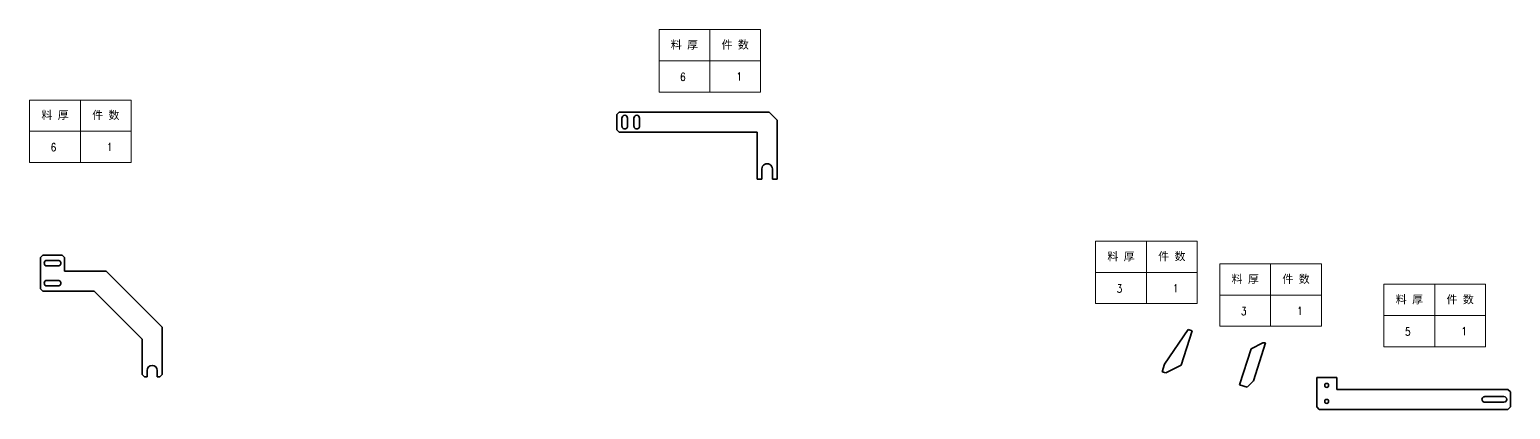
# Model space of a CAD drawing. Header units: millimetres. Extents: x -49572 to 104182, y -50696 to 51993.
# Drawn here: x -48649 to -46798, y 45201 to 45675 of the extents above; entities that cross this region are included whole.
import ezdxf
from ezdxf.enums import TextEntityAlignment as Align

# ---------------------------------------------------------------- set-up
doc = ezdxf.new("R2010")
doc.units = ezdxf.units.MM
doc.header["$LTSCALE"] = 0.5
doc.layers.add('标注线', color=3, linetype='Continuous', lineweight=18)
doc.styles.add('DIM', font='romans.shx', dxfattribs={"width": 0.8, "bigfont": 'bigfont.shx'})
doc.styles.get("Standard").update_dxf_attribs({"font": 'simplex.shx'})

# ---------------------------------------------------------------- blocks, each defined once
blk = doc.blocks.new('*T363')
at = {"color": 0, "linetype": 'ByBlock', "lineweight": -2, "transparency": 16777216}
for p, q in [((0, 0), (127, 0)), ((0, 0), (0, -78)), ((63.5, 0), (63.5, -78)), ((127, 0), (127, -78)), ((0, -39), (127, -39)), ((0, -78), (127, -78))]:
    blk.add_line(p, q, dxfattribs=at)
at = {"color": 0, "transparency": 16777216, "char_height": 10, "width": 60.5, "attachment_point": 5}
for s, insert in [('{\\fSimSun|b0|i0|c134|p2;料 厚}', (31.75, -19.5)), ('{\\fSimSun|b0|i0|c134|p2;件 数}', (95.25, -19.5))]:
    blk.add_mtext(s, dxfattribs=dict(at, insert=insert))
blk = doc.blocks.new('拆图参数')
blk.add_blockref('*T363', (-63.5, 78))
at = {"style": 'DIM', "width": 0.8}
blk.add_attdef('6', text='', height=10, dxfattribs=at).set_placement((-37.1, 18.9), align=Align.MIDDLE_LEFT)
blk.add_attdef('1', text='', height=10, dxfattribs=at).set_placement((36.6, 19.3), align=Align.MIDDLE_CENTER)

msp = doc.modelspace()

# ---------------------------------------------------------------- linework, layer by layer
at = {"color": 7, "lineweight": 35, "ltscale": 0.106066}
for p, q in [((-47915.193, 45569.149), (-47912.193, 45572.149)), ((-47915.193, 45550.149), (-47912.193, 45547.149)), ((-48635.244, 45390.394), (-48632.244, 45393.394)), ((-48608.244, 45393.394), (-48605.244, 45390.394)), ((-48632.244, 45348.394), (-48635.244, 45351.394)), ((-48508.244, 45244.394), (-48505.244, 45241.394)), ((-48486.244, 45241.394), (-48483.244, 45244.394)), ((-46798.359, 45222.645), (-46801.359, 45225.645)), ((-46798.359, 45203.645), (-46801.359, 45200.645))]:
    msp.add_line(p, q, dxfattribs=at)
at = {"color": 7, "lineweight": 35, "ltscale": 0.475}
for p, q in [((-47915.193, 45569.149), (-47915.193, 45550.149)), ((-46798.359, 45222.645), (-46798.359, 45203.645))]:
    msp.add_line(p, q, dxfattribs=at)
at = {"color": 7, "lineweight": 35}
for p, q in [((-47912.193, 45572.149), (-47724.693, 45572.149)), ((-47714.693, 45562.149), (-47714.693, 45488.15)), ((-47912.193, 45547.149), (-47739.693, 45547.149)), ((-47739.693, 45547.149), (-47739.693, 45488.15)), ((-48635.244, 45351.394), (-48635.244, 45390.394)), ((-48632.244, 45393.394), (-48608.244, 45393.394)), ((-48605.244, 45373.394), (-48553.244, 45373.394)), ((-48483.244, 45303.394), (-48553.244, 45373.394)), ((-48508.244, 45288.394), (-48568.244, 45348.394)), ((-48483.244, 45303.394), (-48483.244, 45244.394)), ((-48508.244, 45288.394), (-48508.244, 45244.394)), ((-47230.52, 45257.247), (-47200.979, 45300.286)), ((-47196.218, 45298.76), (-47209.948, 45255.906)), ((-47104.325, 45283.947), (-47119.581, 45236.332)), ((-47136.694, 45231.435), (-47122.268, 45276.457)), ((-47228.81, 45246.199), (-47233.571, 45247.724)), ((-47209.948, 45255.906), (-47228.81, 45246.199)), ((-47015.451, 45240.632), (-47040.451, 45240.63)), ((-47040.451, 45240.63), (-47040.449, 45203.63)), ((-47015.45, 45225.632), (-46801.359, 45225.645)), ((-46830.359, 45216.645), (-46806.359, 45216.645)), ((-46806.359, 45209.645), (-46830.359, 45209.645)), ((-46801.359, 45200.645), (-47037.449, 45200.63))]:
    msp.add_line(p, q, dxfattribs=at)
at = {"color": 7, "lineweight": 35, "ltscale": 0.25}
for p, q in [((-47908.693, 45554.649), (-47908.693, 45564.649)), ((-47901.693, 45564.649), (-47901.693, 45554.649)), ((-47893.693, 45554.649), (-47893.693, 45564.649)), ((-47886.693, 45564.649), (-47886.693, 45554.649))]:
    msp.add_line(p, q, dxfattribs=at)
at = {"color": 7, "lineweight": 35, "ltscale": 0.353553}
msp.add_line((-47724.693, 45572.149), (-47714.693, 45562.149), dxfattribs=at)
at = {"color": 7, "lineweight": 35, "ltscale": 0.15}
msp.add_line((-47733.693, 45488.15), (-47739.693, 45488.15), dxfattribs=at)
at = {"color": 7, "lineweight": 35, "ltscale": 0.325}
for p, q in [((-47733.693, 45488.15), (-47733.693, 45501.15)), ((-47720.693, 45501.15), (-47720.693, 45488.15))]:
    msp.add_line(p, q, dxfattribs=at)
at = {"color": 7, "lineweight": 35, "ltscale": 0.149997}
msp.add_line((-47714.693, 45488.15), (-47720.693, 45488.15), dxfattribs=at)
at = {"color": 7, "lineweight": 35, "ltscale": 0.35}
for p, q in [((-48627.244, 45386.894), (-48613.244, 45386.894)), ((-48613.244, 45379.894), (-48627.244, 45379.894)), ((-48627.244, 45361.894), (-48613.244, 45361.894)), ((-48613.244, 45354.894), (-48627.244, 45354.894))]:
    msp.add_line(p, q, dxfattribs=at)
at = {"color": 7, "lineweight": 35, "ltscale": 0.425}
msp.add_line((-48605.244, 45390.394), (-48605.244, 45373.394), dxfattribs=at)
at = {"color": 7, "lineweight": 35, "ltscale": 0.4625}
msp.add_line((-48568.244, 45348.394), (-48632.244, 45348.394), dxfattribs=at)
at = {"color": 7, "lineweight": 35, "ltscale": 0.124992}
msp.add_line((-47200.979, 45300.286), (-47196.218, 45298.76), dxfattribs=at)
at = {"color": 7, "lineweight": 35, "ltscale": 0.416204}
msp.add_line((-47122.517, 45276.329), (-47107.714, 45283.947), dxfattribs=at)
at = {"color": 7, "lineweight": 35, "ltscale": 0.084741}
msp.add_line((-47107.714, 45283.947), (-47104.325, 45283.947), dxfattribs=at)
at = {"color": 7, "lineweight": 35, "ltscale": 0.2}
for p, q in [((-48501.994, 45249.394), (-48501.994, 45241.394)), ((-48489.494, 45241.394), (-48489.494, 45249.394))]:
    msp.add_line(p, q, dxfattribs=at)
at = {"color": 7, "lineweight": 35, "ltscale": 0.250002}
msp.add_line((-47233.572, 45247.724), (-47230.52, 45257.247), dxfattribs=at)
at = {"color": 7, "lineweight": 35, "ltscale": 0.081238}
msp.add_line((-48505.244, 45241.394), (-48501.994, 45241.394), dxfattribs=at)
at = {"color": 7, "lineweight": 35, "ltscale": 0.081262}
msp.add_line((-48489.494, 45241.394), (-48486.244, 45241.394), dxfattribs=at)
at = {"color": 7, "lineweight": 35, "ltscale": 0.249998}
msp.add_line((-47136.694, 45231.435), (-47127.359, 45228.444), dxfattribs=at)
at = {"color": 7, "lineweight": 35, "ltscale": 0.276941}
msp.add_line((-47119.581, 45236.332), (-47127.359, 45228.444), dxfattribs=at)
at = {"color": 7, "lineweight": 35, "ltscale": 0.374999}
msp.add_line((-47015.45, 45225.632), (-47015.451, 45240.632), dxfattribs=at)
at = {"color": 7, "lineweight": 35, "ltscale": 0.106063}
msp.add_line((-47037.449, 45200.63), (-47040.449, 45203.63), dxfattribs=at)
at = {"color": 7, "lineweight": 35}
for centre in [(-47027.951, 45230.631), (-47027.949, 45210.631)]:
    msp.add_circle(centre, 2.458, dxfattribs=at)
for centre, radius, start, end in [((-47905.193, 45564.649), 3.5, 0.000003, 179.999997), ((-47890.193, 45564.649), 3.5, 0.000003, 179.999997), ((-47905.193, 45554.649), 3.5, 179.999997, 0.000003), ((-47890.193, 45554.649), 3.5, 179.999997, 0.000003), ((-47727.193, 45501.15), 6.5, 360, 180.000005), ((-48627.244, 45383.394), 3.5, 90.000003, 269.999997), ((-48613.244, 45383.394), 3.5, 269.999997, 90.000003), ((-48627.244, 45358.394), 3.5, 90.000003, 269.999997), ((-48613.244, 45358.394), 3.5, 269.999997, 90.000003), ((-48495.744, 45249.394), 6.25, 0.000015, 180.000009), ((-46830.359, 45213.145), 3.5, 89.999989, 269.999991), ((-46806.359, 45213.145), 3.5, 269.999991, 89.999989)]:
    msp.add_arc(centre, radius, start, end, dxfattribs=at)

# ---------------------------------------------------------------- block references
at = {"layer": '标注线'}
for p, values in [((-47798.857, 45597.253), {'1': '1', '6': '6'}), ((-48585.424, 45509.272), {'1': '1', '6': '6'}), ((-47253.212, 45332.77), {'1': '1', '6': '3'}), ((-47097.946, 45304.517), {'1': '1', '6': '3'}), ((-46892.828, 45278.936), {'1': '1', '6': '5'})]:
    msp.add_blockref('拆图参数', p, dxfattribs=at).add_auto_attribs(values)

doc.saveas('drawing.dxf')
